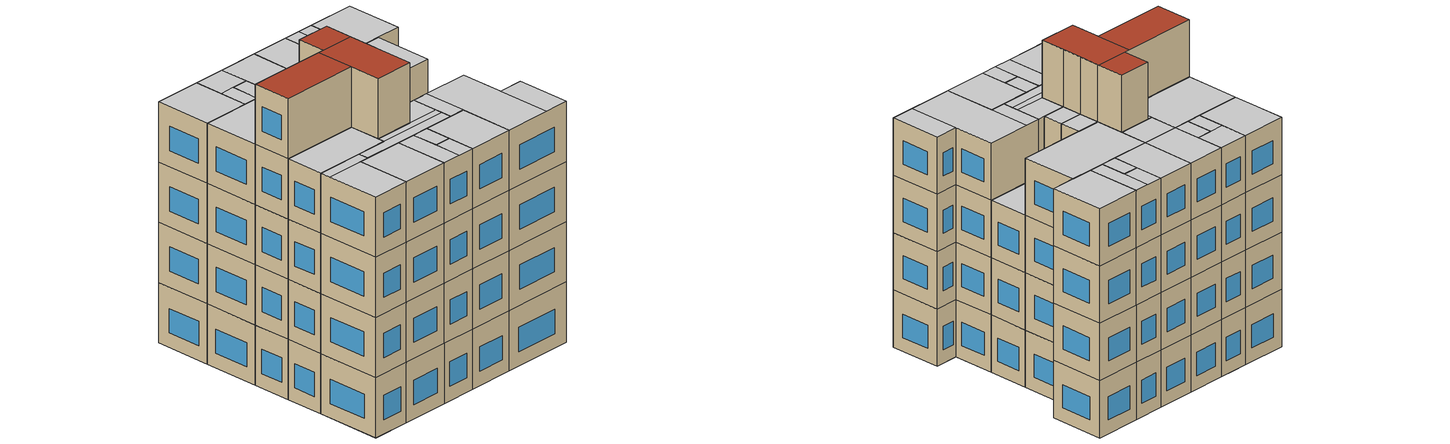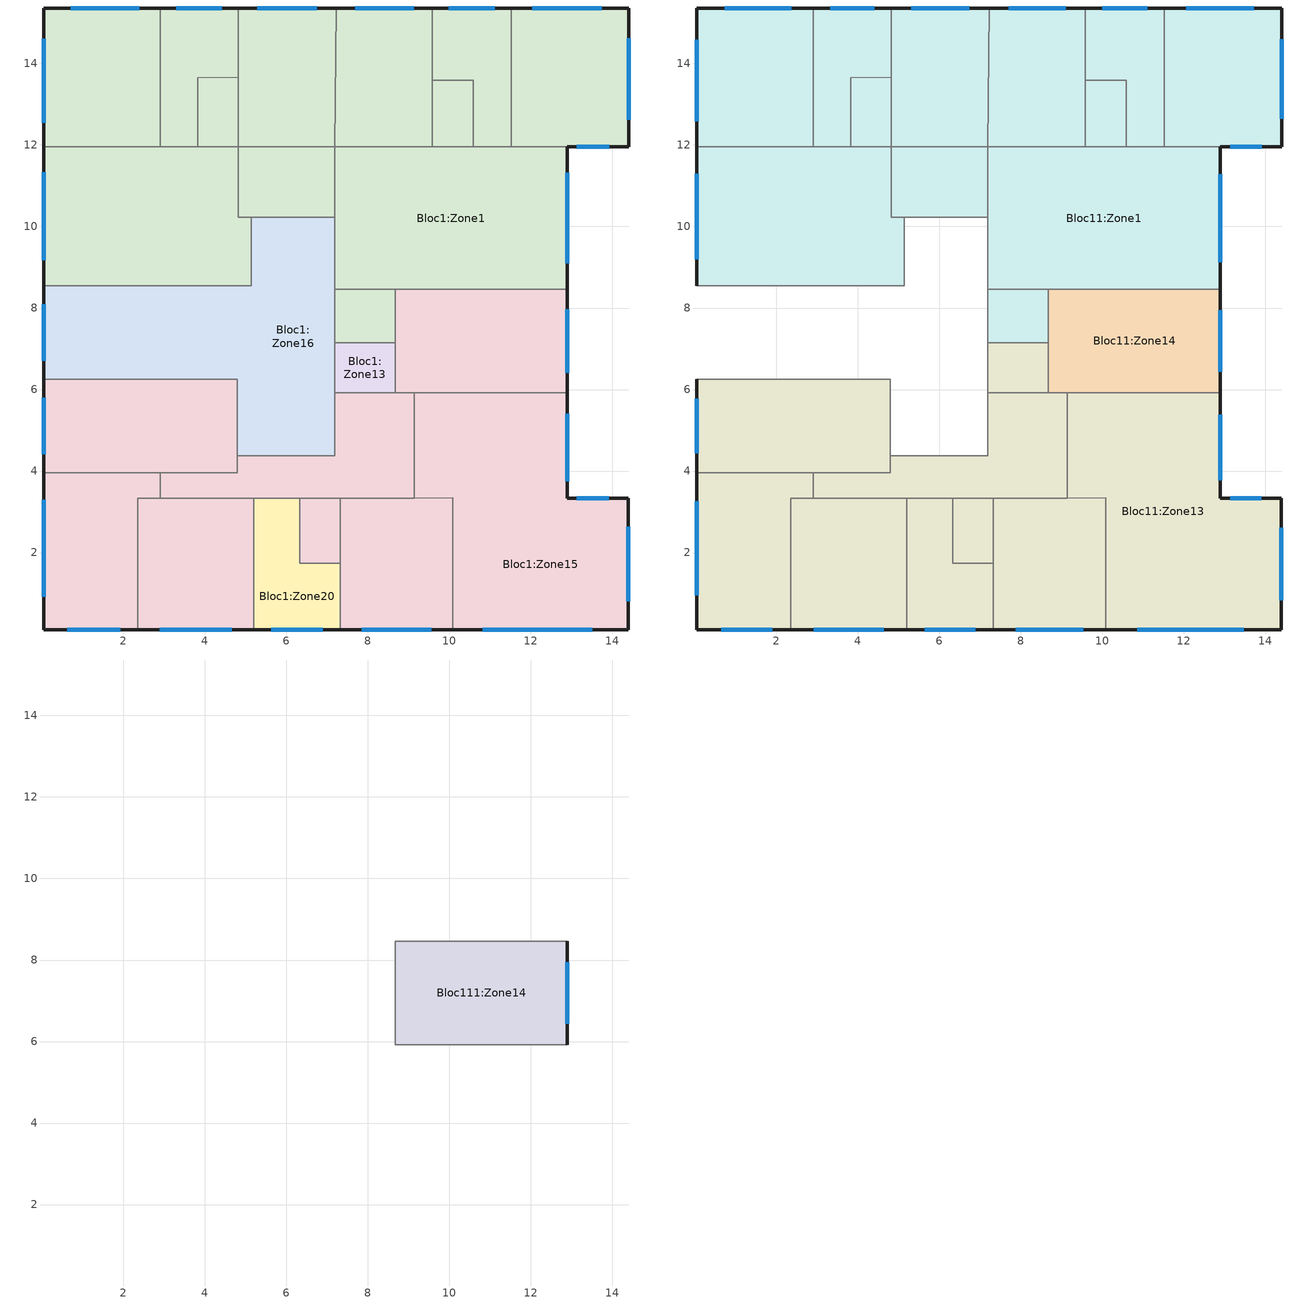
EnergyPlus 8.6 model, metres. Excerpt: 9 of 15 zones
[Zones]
Bloc1:Zone1
 floor ground (Meilleure pratique Plancher bas sur terrain Poids moyen): 14.41,11.95 11.52,11.95 11.52,15.36 14.41,15.36 z0; 11.52,11.95 10.59,11.95 10.59,13.59 11.52,13.59 z0; 11.52,13.59 9.59,13.59 9.59,15.36 11.52,15.36 z0; 10.59,11.95 9.59,11.95 9.59,13.59 10.59,13.59 z0; 9.59,11.95 7.19,11.95 7.23,15.36 9.59,15.36 z0; 7.19,11.95 4.82,11.95 4.82,15.36 7.23,15.36 z0; 4.82,10.23 0.05,10.23 0.05,11.95 4.82,11.95 z0; 5.15,8.55 0.05,8.55 0.05,10.23 5.15,10.23 z0; 7.19,10.23 4.82,10.23 4.82,11.95 7.19,11.95 z0; 12.9,8.46 7.19,8.46 7.19,11.95 12.9,11.95 z0; 4.82,11.95 3.83,11.95 3.83,13.65 4.82,13.66 z0; 4.82,13.66 3.83,13.65 3.83,15.36 4.82,15.36 z0; 3.83,11.95 2.91,11.95 2.91,15.36 3.83,15.36 z0; 2.91,11.95 0.05,11.95 0.05,15.36 2.91,15.36 z0; 8.68,7.15 7.19,7.15 7.19,8.46 8.68,8.46 z0
 wall outside (MurMontreau): 12.9,8.46 12.9,11.95 14.41,11.95 14.41,15.36 11.52,15.36 9.59,15.36 7.23,15.36 4.82,15.36 2.91,15.36 0.05,15.36 0.05,11.95 0.05,8.55 z0:3.5
 wall to Bloc1:Zone1 (Projet de cloison): 11.52,15.36 11.52,11.95 12.9,11.95 / 9.59,15.36 9.59,13.59 10.59,13.59 10.59,11.95 11.52,11.95 / 9.59,13.59 9.59,11.95 10.59,11.95 / 7.23,15.36 7.19,11.95 9.59,11.95 / 4.82,15.36 4.82,13.66 4.82,11.95 7.19,11.95 / 5.15,10.23 4.82,10.23 4.82,11.95 3.83,11.95 2.91,11.95 0.05,11.95 / 7.19,10.23 7.19,11.95 / 7.19,8.46 8.68,8.46 / 4.82,13.66 3.83,13.65 3.83,11.95 / 2.91,15.36 2.91,11.95 z0:3.5
 wall to Bloc1:Zone1 (Projet de cloison_Rev): 12.9,11.95 11.52,11.95 11.52,15.36 / 11.52,11.95 10.59,11.95 10.59,13.59 9.59,13.59 9.59,15.36 / 10.59,11.95 9.59,11.95 9.59,13.59 / 9.59,11.95 7.19,11.95 7.23,15.36 / 7.19,11.95 4.82,11.95 4.82,13.66 4.82,15.36 / 0.05,11.95 2.91,11.95 3.83,11.95 4.82,11.95 4.82,10.23 5.15,10.23 / 7.19,11.95 7.19,10.23 / 8.68,8.46 7.19,8.46 / 3.83,11.95 3.83,13.65 4.82,13.66 / 2.91,11.95 2.91,15.36 z0:3.5
 wall to Bloc1:Zone16 (Projet de cloison): 0.05,8.55 5.15,8.55 5.15,10.23 7.19,10.23 7.19,8.46 7.19,7.15 z0:3.5
 wall to Bloc1:Zone15 (Projet de cloison): 8.68,7.15 8.68,8.46 12.9,8.46 z0:3.5
 wall to Bloc1:Zone13 (Projet de cloison): 7.19,7.15 8.68,7.15 z0:3.5
 window (1001): 14.41,12.62 14.41,14.62 / 13.74,15.36 12.04,15.36 / 13.13,11.95 13.93,11.95 / 11.12,15.36 9.99,15.36 / 9.13,15.36 7.69,15.36 / 6.76,15.36 5.29,15.36 / 0.05,11.33 0.05,9.17 / 12.9,9.09 12.9,11.32 / 4.42,15.36 3.31,15.36 / 2.39,15.36 0.72,15.36 / 0.05,14.61 0.05,12.55 z0.84:2.26
Bloc1:Zone16
 floor ground (Meilleure pratique Plancher bas sur terrain Poids moyen): 5.15,4.37 4.8,4.37 4.8,6.25 5.15,6.25 z0; 5.15,6.25 0.05,6.25 0.05,8.55 5.15,8.55 z0; 7.19,4.37 5.15,4.37 5.15,10.23 7.19,10.23 z0
 floor to Bloc1:Zone16 (Projet de plancher interne_Reversed_Rev): 4.8,6.25 0.05,6.25 0.05,8.55 4.8,8.55 z3.5; 7.19,8.55 5.15,8.55 5.15,10.23 7.19,10.23 z3.5; 7.19,4.37 4.8,4.37 4.8,8.55 7.19,8.55 z3.5; 4.8,6.25 0.05,6.25 0.05,8.55 4.8,8.55 z7; 7.19,8.55 5.15,8.55 5.15,10.23 7.19,10.23 z7; 7.19,4.37 4.8,4.37 4.8,8.55 7.19,8.55 z7; 4.8,6.25 0.05,6.25 0.05,8.55 4.8,8.55 z10.5; 7.19,8.55 5.15,8.55 5.15,10.23 7.19,10.23 z10.5; 7.19,4.37 4.8,4.37 4.8,8.55 7.19,8.55 z10.5; 4.8,6.25 0.05,6.25 0.05,8.55 4.8,8.55 z14; 7.19,8.55 5.15,8.55 5.15,10.23 7.19,10.23 z14; 7.19,4.37 4.8,4.37 4.8,8.55 7.19,8.55 z14
 wall outside (MurMontreau): 0.05,8.55 0.05,6.25 z0:3.5; 0.05,8.55 0.05,6.25 z3.5:7; 0.05,8.55 0.05,6.25 z7:10.5; 0.05,8.55 0.05,6.25 z10.5:14; 0.05,8.55 0.05,6.25 z14:17.5
 wall to Bloc1:Zone15 (Projet de cloison): 0.05,6.25 4.8,6.25 4.8,4.37 7.19,4.37 7.19,5.92 z0:3.5
 wall to Bloc1:Zone13 (Projet de cloison): 7.19,5.92 7.19,7.15 z0:3.5
 wall to Bloc11:Zone1 (Projet de cloison): 7.19,7.15 7.19,8.46 7.19,10.23 5.15,10.23 5.15,8.55 0.05,8.55 z3.5:7; 7.19,7.15 7.19,8.46 7.19,10.23 5.15,10.23 5.15,8.55 0.05,8.55 z7:10.5; 7.19,7.15 7.19,8.46 7.19,10.23 5.15,10.23 5.15,8.55 0.05,8.55 z10.5:14
 wall to Bloc11:Zone13 (Projet de cloison): 0.05,6.25 4.8,6.25 4.8,4.37 7.19,4.37 7.19,5.92 7.19,7.15 z3.5:7; 0.05,6.25 4.8,6.25 4.8,4.37 7.19,4.37 7.19,5.92 7.19,7.15 z7:10.5; 0.05,6.25 4.8,6.25 4.8,4.37 7.19,4.37 7.19,5.92 7.19,7.15 z10.5:14
 wall to Bloc113:Zone12 (Projet de cloison): 7.19,8.46 7.19,10.23 z14:17.5
 wall to Bloc113:Zone1 (Projet de cloison): 7.19,10.23 5.15,10.23 5.15,8.55 0.05,8.55 / 7.19,7.15 7.19,8.46 z14:17.5
 wall to Bloc113:Zone15 (Projet de cloison): 0.05,6.25 4.8,6.25 4.8,4.37 7.19,4.37 7.19,5.92 z14:17.5
 wall to Bloc113:Zone13 (Projet de cloison): 7.19,5.92 7.19,7.15 z14:17.5
 window (1001): 0.05,8.1 0.05,6.71 z0.84:2.26; 0.05,8.07 0.05,6.73 z4.44:5.86; 0.05,8.07 0.05,6.73 z7.94:9.36; 0.05,8.07 0.05,6.73 z11.44:12.86; 0.05,8.07 0.05,6.73 z14.94:16.36
 roof outside (Toit): 0.05,6.25 4.8,6.25 4.8,8.55 0.05,8.55 z17.5; 5.15,8.55 7.19,8.55 7.19,10.23 5.15,10.23 z17.5; 4.8,4.37 7.19,4.37 7.19,8.55 4.8,8.55 z17.5
Bloc1:Zone15
 floor ground (Meilleure pratique Plancher bas sur terrain Poids moyen): 4.8,3.96 0.05,3.96 0.05,6.25 4.8,6.25 z0; 12.9,5.92 8.68,5.92 8.68,8.46 12.9,8.46 z0; 4.8,3.33 2.91,3.33 2.91,3.96 4.8,3.96 z0; 7.19,3.33 4.8,3.33 4.8,4.37 7.19,4.37 z0; 9.14,3.33 7.19,3.33 7.19,5.92 9.14,5.92 z0; 12.9,3.33 10.09,3.34 12.9,3.37 z0; 14.39,0.1 10.09,0.1 10.09,3.33 14.39,3.33 z0; 12.9,3.37 9.14,3.33 9.14,5.92 12.9,5.92 z0; 10.09,0.1 7.33,0.1 7.33,3.33 10.09,3.34 z0; 7.33,1.74 6.34,1.74 6.34,3.33 7.33,3.33 z0; 5.2,0.1 2.36,0.1 2.36,3.33 5.2,3.33 z0; 2.91,3.33 2.36,3.33 2.36,3.96 2.91,3.96 z0; 2.36,0.1 0.05,0.1 0.05,3.96 2.36,3.96 z0
 wall outside (MurMontreau): 0.05,6.25 0.05,3.96 0.05,0.1 2.36,0.1 5.2,0.1 / 7.33,0.1 10.09,0.1 14.39,0.1 14.39,3.33 12.9,3.33 12.9,5.92 12.9,8.46 z0:3.5
 wall to Bloc1:Zone13 (Projet de cloison_Rev): 8.68,7.15 8.68,5.92 7.19,5.92 z0:3.5
 wall to Bloc1:Zone15 (Projet de cloison): 0.05,3.96 2.91,3.96 4.8,3.96 4.8,4.37 / 8.68,5.92 9.14,5.92 12.9,5.92 / 2.91,3.96 2.91,3.33 5.2,3.33 / 6.34,3.33 7.33,3.33 9.14,3.33 9.14,5.92 / 9.14,3.33 10.09,3.34 10.09,0.1 / 7.33,3.33 7.33,1.74 / 2.91,3.33 2.36,3.33 2.36,0.1 z0:3.5
 wall to Bloc1:Zone15 (Projet de cloison_Rev): 4.8,4.37 4.8,3.96 2.91,3.96 0.05,3.96 / 12.9,5.92 9.14,5.92 8.68,5.92 / 9.14,5.92 9.14,3.33 7.33,3.33 6.34,3.33 / 5.2,3.33 2.91,3.33 2.91,3.96 / 10.09,0.1 10.09,3.34 9.14,3.33 / 7.33,1.74 7.33,3.33 / 2.36,0.1 2.36,3.33 2.91,3.33 z0:3.5
 wall to Bloc1:Zone20 (Projet de cloison): 5.2,0.1 5.2,3.33 6.34,3.33 6.34,1.74 7.33,1.74 7.33,0.1 z0:3.5
 window (1001): 0.05,5.8 0.05,4.41 / 12.9,6.41 12.9,7.97 / 12.9,3.74 12.9,5.41 / 10.82,0.1 13.51,0.1 / 14.39,0.8 14.39,2.63 / 13.91,3.33 13.13,3.33 / 7.85,0.1 9.57,0.1 / 2.9,0.1 4.66,0.1 / 0.05,3.29 0.05,0.92 / 0.63,0.1 1.93,0.1 z0.84:2.26
Bloc1:Zone13
 floor ground (Meilleure pratique Plancher bas sur terrain Poids moyen): 8.68,5.92 7.19,5.92 7.19,7.15 8.68,7.15 z0
Bloc1:Zone20
 floor ground (Meilleure pratique Plancher bas sur terrain Poids moyen): 6.34,1.74 5.2,1.74 5.2,3.33 6.34,3.33 z0; 7.33,0.1 5.2,0.1 5.2,1.74 7.33,1.74 z0
 wall outside (MurMontreau): 5.2,0.1 7.33,0.1 z0:3.5
 window (1001): 5.63,0.1 6.9,0.1 z0.84:2.26
Bloc11:Zone1
 floor to Bloc1:Zone1 (Projet de plancher interne_Reversed_Rev): 14.41,11.95 11.52,11.95 11.52,15.36 14.41,15.36 z3.5; 10.59,13.59 9.59,13.59 9.59,15.36 10.59,15.36 z3.5; 11.52,11.95 10.59,11.95 10.59,15.36 11.52,15.36 z3.5; 10.59,11.95 9.59,11.95 9.59,13.59 10.59,13.59 z3.5; 9.59,11.95 7.19,11.95 7.23,15.36 9.59,15.36 z3.5; 7.19,11.95 4.82,11.95 4.82,15.36 7.23,15.36 z3.5; 5.15,8.55 4.82,8.55 4.82,10.23 5.15,10.23 z3.5; 4.82,8.55 0.05,8.55 0.05,11.95 4.82,11.95 z3.5; 7.19,10.23 4.82,10.23 4.82,11.95 7.19,11.95 z3.5; 12.9,8.46 7.19,8.46 7.19,11.95 12.9,11.95 z3.5; 4.82,11.95 3.83,11.95 3.83,13.65 4.82,13.66 z3.5; 3.83,11.95 2.91,11.95 2.91,13.65 3.83,13.65 z3.5; 4.82,13.66 2.91,13.65 2.91,15.36 4.82,15.36 z3.5; 2.91,11.95 0.05,11.95 0.05,15.36 2.91,15.36 z3.5; 8.68,7.15 7.19,7.15 7.19,8.46 8.68,8.46 z3.5
 floor to Bloc11:Zone1 (Projet de plancher interne_Reversed_Rev): 14.41,11.95 11.52,11.95 11.52,15.36 14.41,15.36 z7; 10.59,13.59 9.59,13.59 9.59,15.36 10.59,15.36 z7; 11.52,11.95 10.59,11.95 10.59,15.36 11.52,15.36 z7; 10.59,11.95 9.59,11.95 9.59,13.59 10.59,13.59 z7; 9.59,11.95 7.19,11.95 7.23,15.36 9.59,15.36 z7; 7.19,11.95 4.82,11.95 4.82,15.36 7.23,15.36 z7; 5.15,8.55 4.82,8.55 4.82,10.23 5.15,10.23 z7; 4.82,8.55 0.05,8.55 0.05,11.95 4.82,11.95 z7; 7.19,10.23 4.82,10.23 4.82,11.95 7.19,11.95 z7; 12.9,8.46 7.19,8.46 7.19,11.95 12.9,11.95 z7; 4.82,11.95 3.83,11.95 3.83,13.65 4.82,13.66 z7; 3.83,11.95 2.91,11.95 2.91,13.65 3.83,13.65 z7; 4.82,13.66 2.91,13.65 2.91,15.36 4.82,15.36 z7; 2.91,11.95 0.05,11.95 0.05,15.36 2.91,15.36 z7; 8.68,7.15 7.19,7.15 7.19,8.46 8.68,8.46 z7; 10.59,13.59 9.59,13.59 9.59,15.36 10.59,15.36 z10.5; 11.52,11.95 10.59,11.95 10.59,15.36 11.52,15.36 z10.5; 14.41,11.95 11.52,11.95 11.52,15.36 14.41,15.36 z10.5; 10.59,11.95 9.59,11.95 9.59,13.59 10.59,13.59 z10.5; 9.59,11.95 7.19,11.95 7.23,15.36 9.59,15.36 z10.5; 7.19,11.95 4.82,11.95 4.82,15.36 7.23,15.36 z10.5; 5.15,8.55 4.82,8.55 4.82,10.23 5.15,10.23 z10.5; 4.82,8.55 0.05,8.55 0.05,11.95 4.82,11.95 z10.5; 7.19,10.23 4.82,10.23 4.82,11.95 7.19,11.95 z10.5; 12.9,8.46 7.19,8.46 7.19,11.95 12.9,11.95 z10.5; 4.82,11.95 3.83,11.95 3.83,13.65 4.82,13.66 z10.5; 3.83,11.95 2.91,11.95 2.91,13.65 3.83,13.65 z10.5; 4.82,13.66 2.91,13.65 2.91,15.36 4.82,15.36 z10.5; 2.91,11.95 0.05,11.95 0.05,15.36 2.91,15.36 z10.5; 8.68,7.15 7.19,7.15 7.19,8.46 8.68,8.46 z10.5
 wall outside (MurMontreau): 12.9,8.46 12.9,11.95 14.41,11.95 14.41,15.36 11.52,15.36 9.59,15.36 7.23,15.36 4.82,15.36 2.91,15.36 0.05,15.36 0.05,11.95 0.05,8.55 z3.5:7; 12.9,8.46 12.9,11.95 14.41,11.95 14.41,15.36 11.52,15.36 9.59,15.36 7.23,15.36 4.82,15.36 2.91,15.36 0.05,15.36 0.05,11.95 0.05,8.55 z7:10.5; 12.9,8.46 12.9,11.95 14.41,11.95 14.41,15.36 11.52,15.36 9.59,15.36 7.23,15.36 4.82,15.36 2.91,15.36 0.05,15.36 0.05,11.95 0.05,8.55 z10.5:14
 wall to Bloc11:Zone1 (Projet de cloison): 11.52,15.36 11.52,11.95 12.9,11.95 / 9.59,15.36 9.59,13.59 10.59,13.59 10.59,11.95 11.52,11.95 / 9.59,13.59 9.59,11.95 10.59,11.95 / 7.23,15.36 7.19,11.95 9.59,11.95 / 4.82,15.36 4.82,13.66 4.82,11.95 7.19,11.95 / 5.15,10.23 4.82,10.23 4.82,11.95 3.83,11.95 2.91,11.95 0.05,11.95 / 7.19,10.23 7.19,11.95 / 7.19,8.46 8.68,8.46 / 4.82,13.66 3.83,13.65 3.83,11.95 / 2.91,15.36 2.91,11.95 z3.5:7; 9.59,15.36 9.59,13.59 10.59,13.59 10.59,11.95 11.52,11.95 11.52,15.36 / 11.52,11.95 12.9,11.95 / 9.59,13.59 9.59,11.95 10.59,11.95 / 7.23,15.36 7.19,11.95 9.59,11.95 / 4.82,15.36 4.82,13.66 4.82,11.95 7.19,11.95 / 5.15,10.23 4.82,10.23 4.82,11.95 3.83,11.95 2.91,11.95 0.05,11.95 / 7.19,10.23 7.19,11.95 / 7.19,8.46 8.68,8.46 / 4.82,13.66 3.83,13.65 3.83,11.95 / 2.91,15.36 2.91,11.95 z7:10.5; 9.59,15.36 9.59,13.59 10.59,13.59 10.59,11.95 11.52,11.95 11.52,15.36 / 11.52,11.95 12.9,11.95 / 9.59,13.59 9.59,11.95 10.59,11.95 / 7.23,15.36 7.19,11.95 9.59,11.95 / 4.82,15.36 4.82,13.66 4.82,11.95 7.19,11.95 / 5.15,10.23 4.82,10.23 4.82,11.95 3.83,11.95 2.91,11.95 0.05,11.95 / 7.19,10.23 7.19,11.95 / 7.19,8.46 8.68,8.46 / 4.82,13.66 3.83,13.65 3.83,11.95 / 2.91,15.36 2.91,11.95 z10.5:14
 wall to Bloc11:Zone1 (Projet de cloison_Rev): 12.9,11.95 11.52,11.95 11.52,15.36 / 11.52,11.95 10.59,11.95 10.59,13.59 9.59,13.59 9.59,15.36 / 10.59,11.95 9.59,11.95 9.59,13.59 / 9.59,11.95 7.19,11.95 7.23,15.36 / 7.19,11.95 4.82,11.95 4.82,13.66 4.82,15.36 / 0.05,11.95 2.91,11.95 3.83,11.95 4.82,11.95 4.82,10.23 5.15,10.23 / 7.19,11.95 7.19,10.23 / 8.68,8.46 7.19,8.46 / 3.83,11.95 3.83,13.65 4.82,13.66 / 2.91,11.95 2.91,15.36 z3.5:7; 11.52,15.36 11.52,11.95 10.59,11.95 10.59,13.59 9.59,13.59 9.59,15.36 / 12.9,11.95 11.52,11.95 / 10.59,11.95 9.59,11.95 9.59,13.59 / 9.59,11.95 7.19,11.95 7.23,15.36 / 7.19,11.95 4.82,11.95 4.82,13.66 4.82,15.36 / 0.05,11.95 2.91,11.95 3.83,11.95 4.82,11.95 4.82,10.23 5.15,10.23 / 7.19,11.95 7.19,10.23 / 8.68,8.46 7.19,8.46 / 3.83,11.95 3.83,13.65 4.82,13.66 / 2.91,11.95 2.91,15.36 z7:10.5; 11.52,15.36 11.52,11.95 10.59,11.95 10.59,13.59 9.59,13.59 9.59,15.36 / 12.9,11.95 11.52,11.95 / 10.59,11.95 9.59,11.95 9.59,13.59 / 9.59,11.95 7.19,11.95 7.23,15.36 / 7.19,11.95 4.82,11.95 4.82,13.66 4.82,15.36 / 0.05,11.95 2.91,11.95 3.83,11.95 4.82,11.95 4.82,10.23 5.15,10.23 / 7.19,11.95 7.19,10.23 / 8.68,8.46 7.19,8.46 / 3.83,11.95 3.83,13.65 4.82,13.66 / 2.91,11.95 2.91,15.36 z10.5:14
 wall to Bloc11:Zone14 (Projet de cloison): 8.68,7.15 8.68,8.46 12.9,8.46 z3.5:7
 wall to Bloc11:Zone13 (Projet de cloison): 7.19,7.15 8.68,7.15 z3.5:7; 7.19,7.15 8.68,7.15 z7:10.5; 7.19,7.15 8.68,7.15 z10.5:14
 wall to Bloc111:Zone14 (Projet de cloison): 8.68,7.15 8.68,8.46 12.9,8.46 z7:10.5
 wall to Bloc112:Zone14 (Projet de cloison): 8.68,7.15 8.68,8.46 12.9,8.46 z10.5:14
 window (1001): 14.41,12.65 14.41,14.59 / 13.71,15.36 12.07,15.36 / 13.14,11.95 13.92,11.95 / 11.1,15.36 10.01,15.36 / 9.1,15.36 7.71,15.36 / 6.73,15.36 5.31,15.36 / 0.05,11.3 0.05,9.2 / 12.9,9.13 12.9,11.28 / 4.41,15.36 3.32,15.36 / 2.37,15.36 0.74,15.36 / 0.05,14.58 0.05,12.58 z4.44:5.86; 11.1,15.36 10.01,15.36 / 14.41,12.65 14.41,14.59 / 13.71,15.36 12.07,15.36 / 13.14,11.95 13.92,11.95 / 9.1,15.36 7.71,15.36 / 6.73,15.36 5.31,15.36 / 0.05,11.3 0.05,9.2 / 12.9,9.13 12.9,11.28 / 4.41,15.36 3.32,15.36 / 2.37,15.36 0.74,15.36 / 0.05,14.58 0.05,12.58 z7.94:9.36; 11.1,15.36 10.01,15.36 / 14.41,12.65 14.41,14.59 / 13.71,15.36 12.07,15.36 / 13.14,11.95 13.92,11.95 / 9.1,15.36 7.71,15.36 / 6.73,15.36 5.31,15.36 / 0.05,11.3 0.05,9.2 / 12.9,9.13 12.9,11.28 / 4.41,15.36 3.32,15.36 / 2.37,15.36 0.74,15.36 / 0.05,14.58 0.05,12.58 z11.44:12.86
 ceiling to Bloc113:Zone1 (Projet de plancher interne_Reversed): 9.59,13.59 10.59,13.59 10.59,15.36 9.59,15.36 z14; 10.59,11.95 11.52,11.95 11.52,15.36 10.59,15.36 z14; 11.52,11.95 14.41,11.95 14.41,15.36 11.52,15.36 z14; 9.59,11.95 10.59,11.95 10.59,13.59 9.59,13.59 z14; 7.19,11.95 9.59,11.95 9.59,15.36 7.23,15.36 z14; 4.82,11.95 7.19,11.95 7.23,15.36 4.82,15.36 z14; 4.82,8.55 5.15,8.55 5.15,10.23 4.82,10.23 z14; 0.05,8.55 4.82,8.55 4.82,11.95 0.05,11.95 z14; 4.82,10.23 7.19,10.23 7.19,11.95 4.82,11.95 z14; 3.83,11.95 4.82,11.95 4.82,13.66 3.83,13.65 z14; 2.91,11.95 3.83,11.95 3.83,13.65 2.91,13.65 z14; 2.91,13.65 4.82,13.66 4.82,15.36 2.91,15.36 z14; 0.05,11.95 2.91,11.95 2.91,15.36 0.05,15.36 z14; 7.19,7.15 8.68,7.15 8.68,8.46 7.19,8.46 z14
 ceiling to Bloc113:Zone12 (Projet de plancher interne_Reversed): 7.19,8.46 12.9,8.46 12.9,11.95 7.19,11.95 z14
Bloc11:Zone13
 floor to Bloc1:Zone13 (Projet de plancher interne_Reversed_Rev): 8.68,5.92 7.19,5.92 7.19,7.15 8.68,7.15 z3.5
 floor to Bloc1:Zone15 (Projet de plancher interne_Reversed_Rev): 4.8,3.96 0.05,3.96 0.05,6.25 4.8,6.25 z3.5; 9.14,4.37 7.19,4.37 7.19,5.92 9.14,5.92 z3.5; 9.14,3.96 4.8,3.96 4.8,4.37 9.14,4.37 z3.5; 9.14,3.33 2.91,3.33 2.91,3.96 9.14,3.96 z3.5; 14.39,0.1 12.9,0.1 12.9,3.33 14.39,3.33 z3.5; 10.09,3.34 9.14,3.33 9.14,5.92 10.09,5.92 z3.5; 12.9,0.1 10.09,0.1 10.09,5.92 12.9,5.92 z3.5; 10.09,0.1 7.33,0.1 7.33,3.33 10.09,3.34 z3.5; 7.33,1.74 6.34,1.74 6.34,3.33 7.33,3.33 z3.5; 5.2,0.1 2.36,0.1 2.36,3.33 5.2,3.33 z3.5; 2.36,0.1 0.05,0.1 0.05,3.33 2.36,3.33 z3.5; 2.91,3.33 0.05,3.33 0.05,3.96 2.91,3.96 z3.5
 floor to Bloc1:Zone20 (Projet de plancher interne_Reversed_Rev): 7.33,0.1 6.34,0.1 6.34,1.74 7.33,1.74 z3.5; 6.34,0.1 5.2,0.1 5.2,3.33 6.34,3.33 z3.5
 floor to Bloc11:Zone13 (Projet de plancher interne_Reversed_Rev): 8.68,5.92 7.19,5.92 7.19,7.15 8.68,7.15 z7; 9.14,4.37 7.19,4.37 7.19,5.92 9.14,5.92 z7; 9.14,3.96 4.8,3.96 4.8,4.37 9.14,4.37 z7; 9.14,3.33 2.91,3.33 2.91,3.96 9.14,3.96 z7; 14.39,0.1 12.9,0.1 12.9,3.33 14.39,3.33 z7; 10.09,3.34 9.14,3.33 9.14,5.92 10.09,5.92 z7; 12.9,0.1 10.09,0.1 10.09,5.92 12.9,5.92 z7; 4.8,3.96 0.05,3.96 0.05,6.25 4.8,6.25 z7; 10.09,0.1 7.33,0.1 7.33,3.33 10.09,3.34 z7; 7.33,1.74 6.34,1.74 6.34,3.33 7.33,3.33 z7; 7.33,0.1 6.34,0.1 6.34,1.74 7.33,1.74 z7; 6.34,0.1 5.2,0.1 5.2,3.33 6.34,3.33 z7; 5.2,0.1 2.36,0.1 2.36,3.33 5.2,3.33 z7; 2.36,0.1 0.05,0.1 0.05,3.33 2.36,3.33 z7; 2.91,3.33 0.05,3.33 0.05,3.96 2.91,3.96 z7; 8.68,5.92 7.19,5.92 7.19,7.15 8.68,7.15 z10.5; 9.14,4.37 7.19,4.37 7.19,5.92 9.14,5.92 z10.5; 9.14,3.96 4.8,3.96 4.8,4.37 9.14,4.37 z10.5; 9.14,3.33 2.91,3.33 2.91,3.96 9.14,3.96 z10.5; 14.39,0.1 12.9,0.1 12.9,3.33 14.39,3.33 z10.5; 10.09,3.34 9.14,3.33 9.14,5.92 10.09,5.92 z10.5; 12.9,0.1 10.09,0.1 10.09,5.92 12.9,5.92 z10.5; 4.8,3.96 0.05,3.96 0.05,6.25 4.8,6.25 z10.5; 10.09,0.1 7.33,0.1 7.33,3.33 10.09,3.34 z10.5; 7.33,1.74 6.34,1.74 6.34,3.33 7.33,3.33 z10.5; 7.33,0.1 6.34,0.1 6.34,1.74 7.33,1.74 z10.5; 6.34,0.1 5.2,0.1 5.2,3.33 6.34,3.33 z10.5; 5.2,0.1 2.36,0.1 2.36,3.33 5.2,3.33 z10.5; 2.36,0.1 0.05,0.1 0.05,3.33 2.36,3.33 z10.5; 2.91,3.33 0.05,3.33 0.05,3.96 2.91,3.96 z10.5
 wall outside (MurMontreau): 0.05,6.25 0.05,3.96 0.05,0.1 2.36,0.1 5.2,0.1 7.33,0.1 10.09,0.1 14.39,0.1 14.39,3.33 12.9,3.33 12.9,5.92 z3.5:7; 0.05,6.25 0.05,3.96 0.05,0.1 2.36,0.1 5.2,0.1 7.33,0.1 10.09,0.1 14.39,0.1 14.39,3.33 12.9,3.33 12.9,5.92 z7:10.5; 0.05,6.25 0.05,3.96 0.05,0.1 2.36,0.1 5.2,0.1 7.33,0.1 10.09,0.1 14.39,0.1 14.39,3.33 12.9,3.33 12.9,5.92 z10.5:14
 wall to Bloc11:Zone14 (Projet de cloison_Rev): 12.9,5.92 9.14,5.92 8.68,5.92 8.68,7.15 z3.5:7
 wall to Bloc11:Zone13 (Projet de cloison): 7.19,5.92 8.68,5.92 / 4.8,4.37 4.8,3.96 2.91,3.96 2.91,3.33 5.2,3.33 6.34,3.33 7.33,3.33 9.14,3.33 9.14,5.92 / 9.14,3.33 10.09,3.34 10.09,0.1 / 0.05,3.96 2.91,3.96 / 7.33,3.33 7.33,1.74 7.33,0.1 / 6.34,3.33 6.34,1.74 7.33,1.74 / 5.2,3.33 5.2,0.1 / 2.91,3.33 2.36,3.33 2.36,0.1 z3.5:7; 7.19,5.92 8.68,5.92 / 4.8,4.37 4.8,3.96 2.91,3.96 2.91,3.33 5.2,3.33 6.34,3.33 7.33,3.33 9.14,3.33 9.14,5.92 / 9.14,3.33 10.09,3.34 10.09,0.1 / 0.05,3.96 2.91,3.96 / 7.33,3.33 7.33,1.74 7.33,0.1 / 6.34,3.33 6.34,1.74 7.33,1.74 / 5.2,3.33 5.2,0.1 / 2.91,3.33 2.36,3.33 2.36,0.1 z7:10.5; 7.19,5.92 8.68,5.92 / 4.8,4.37 4.8,3.96 2.91,3.96 2.91,3.33 5.2,3.33 6.34,3.33 7.33,3.33 9.14,3.33 9.14,5.92 / 9.14,3.33 10.09,3.34 10.09,0.1 / 0.05,3.96 2.91,3.96 / 7.33,3.33 7.33,1.74 7.33,0.1 / 6.34,3.33 6.34,1.74 7.33,1.74 / 5.2,3.33 5.2,0.1 / 2.91,3.33 2.36,3.33 2.36,0.1 z10.5:14
 wall to Bloc11:Zone13 (Projet de cloison_Rev): 8.68,5.92 7.19,5.92 / 9.14,5.92 9.14,3.33 7.33,3.33 6.34,3.33 5.2,3.33 2.91,3.33 2.91,3.96 4.8,3.96 4.8,4.37 / 10.09,0.1 10.09,3.34 9.14,3.33 / 2.91,3.96 0.05,3.96 / 7.33,0.1 7.33,1.74 7.33,3.33 / 7.33,1.74 6.34,1.74 6.34,3.33 / 5.2,0.1 5.2,3.33 / 2.36,0.1 2.36,3.33 2.91,3.33 z3.5:7; 8.68,5.92 7.19,5.92 / 9.14,5.92 9.14,3.33 7.33,3.33 6.34,3.33 5.2,3.33 2.91,3.33 2.91,3.96 4.8,3.96 4.8,4.37 / 10.09,0.1 10.09,3.34 9.14,3.33 / 2.91,3.96 0.05,3.96 / 7.33,0.1 7.33,1.74 7.33,3.33 / 7.33,1.74 6.34,1.74 6.34,3.33 / 5.2,0.1 5.2,3.33 / 2.36,0.1 2.36,3.33 2.91,3.33 z7:10.5; 8.68,5.92 7.19,5.92 / 9.14,5.92 9.14,3.33 7.33,3.33 6.34,3.33 5.2,3.33 2.91,3.33 2.91,3.96 4.8,3.96 4.8,4.37 / 10.09,0.1 10.09,3.34 9.14,3.33 / 2.91,3.96 0.05,3.96 / 7.33,0.1 7.33,1.74 7.33,3.33 / 7.33,1.74 6.34,1.74 6.34,3.33 / 5.2,0.1 5.2,3.33 / 2.36,0.1 2.36,3.33 2.91,3.33 z10.5:14
 wall to Bloc111:Zone14 (Projet de cloison): 12.9,5.92 9.14,5.92 8.68,5.92 8.68,7.15 z7:10.5
 wall to Bloc112:Zone14 (Projet de cloison): 12.9,5.92 9.14,5.92 8.68,5.92 8.68,7.15 z10.5:14
 window (1001): 12.9,3.77 12.9,5.38 / 10.86,0.1 13.47,0.1 / 14.39,0.83 14.39,2.6 / 13.9,3.33 13.14,3.33 / 0.05,5.78 0.05,4.43 / 7.88,0.1 9.54,0.1 / 5.65,0.1 6.88,0.1 / 2.92,0.1 4.64,0.1 / 0.05,3.26 0.05,0.95 / 0.65,0.1 1.91,0.1 z4.44:5.86; 12.9,3.77 12.9,5.38 / 10.86,0.1 13.47,0.1 / 14.39,0.83 14.39,2.6 / 13.9,3.33 13.14,3.33 / 0.05,5.78 0.05,4.43 / 7.88,0.1 9.54,0.1 / 5.65,0.1 6.88,0.1 / 2.92,0.1 4.64,0.1 / 0.05,3.26 0.05,0.95 / 0.65,0.1 1.91,0.1 z7.94:9.36; 12.9,3.77 12.9,5.38 / 10.86,0.1 13.47,0.1 / 14.39,0.83 14.39,2.6 / 13.9,3.33 13.14,3.33 / 0.05,5.78 0.05,4.43 / 7.88,0.1 9.54,0.1 / 5.65,0.1 6.88,0.1 / 2.92,0.1 4.64,0.1 / 0.05,3.26 0.05,0.95 / 0.65,0.1 1.91,0.1 z11.44:12.86
 ceiling to Bloc113:Zone13 (Projet de plancher interne_Reversed): 7.19,5.92 8.68,5.92 8.68,7.15 7.19,7.15 z14
 ceiling to Bloc113:Zone15 (Projet de plancher interne_Reversed): 7.19,4.37 9.14,4.37 9.14,5.92 7.19,5.92 z14; 4.8,3.96 9.14,3.96 9.14,4.37 4.8,4.37 z14; 2.91,3.33 9.14,3.33 9.14,3.96 2.91,3.96 z14; 9.14,3.33 10.09,3.34 10.09,5.92 9.14,5.92 z14; 12.9,0.1 14.39,0.1 14.39,3.33 12.9,3.33 z14; 10.09,0.1 12.9,0.1 12.9,5.92 10.09,5.92 z14; 0.05,3.96 4.8,3.96 4.8,6.25 0.05,6.25 z14; 7.33,0.1 10.09,0.1 10.09,3.34 7.33,3.33 z14; 6.34,1.74 7.33,1.74 7.33,3.33 6.34,3.33 z14; 6.34,0.1 7.33,0.1 7.33,1.74 6.34,1.74 z14; 5.2,0.1 6.34,0.1 6.34,3.33 5.2,3.33 z14; 2.36,0.1 5.2,0.1 5.2,3.33 2.36,3.33 z14; 0.05,0.1 2.36,0.1 2.36,3.33 0.05,3.33 z14; 0.05,3.33 2.91,3.33 2.91,3.96 0.05,3.96 z14
Bloc11:Zone14
 floor to Bloc1:Zone15 (Projet de plancher interne_Reversed_Rev): 12.9,5.92 8.68,5.92 8.68,8.46 12.9,8.46 z3.5
 wall outside (MurMontreau): 12.9,5.92 12.9,8.46 z3.5:7
 window (1001): 12.9,6.43 12.9,7.95 z4.44:5.86
Bloc111:Zone14
 floor to Bloc11:Zone14 (Projet de plancher interne_Reversed_Rev): 12.9,5.92 8.68,5.92 8.68,8.46 12.9,8.46 z7
 wall outside (MurMontreau): 12.9,5.92 12.9,8.46 z7:10.5
 window (1001): 12.9,6.43 12.9,7.95 z7.94:9.36
 ceiling to Bloc112:Zone14 (Projet de plancher interne_Reversed): 8.68,5.92 12.9,5.92 12.9,8.46 8.68,8.46 z10.5
[Building]
Building: North Axis=0; Terrain=Suburbs; Loads Convergence Tolerance Value=0.04; Temperature Convergence Tolerance Value=0.4; Solar Distribution=MinimalShadowing; Maximum Number of Warmup Days=7; Minimum Number of Warmup Days=3
[Site:Location]
Tour Montreau (01-01:31-12)  (01-01:31-12): Latitude=48.77; Longitude=2; Time Zone=1; Elevation=168
[SizingPeriod:DesignDay]
Winter Design Day in Tour Montreau (01-01:31-12): Month=1; Day of Month=15; Day Type=WinterDesignDay; Maximum DryBulb Temperature=-4.6; Daily DryBulb Temperature Range=0; Humidity Condition Type=WetBulb; Wetbulb or DewPoint at Maximum DryBulb=-4.6; Barometric Pressure=99323; Wind Speed=8.4; Wind Direction=0; Rain Indicator=No; Snow Indicator=No; Daylight Saving Time Indicator=No; Sky Clearness=0
[Site:GroundTemperature:BuildingSurface]
18, 18, 18, 18, 18, 18, 18, 18, 18, 18, 18, 18
[Site:GroundTemperature:FCfactorMethod]
January Ground Temperature=3.98; February Ground Temperature=5.32; March Ground Temperature=7.94; April Ground Temperature=10.41; May Ground Temperature=15.09; June Ground Temperature=17.56; July Ground Temperature=18.24; August Ground Temperature=16.99; September Ground Temperature=14.1; October Ground Temperature=10.5; November Ground Temperature=6.96; December Ground Temperature=4.62
[Site:GroundTemperature:Shallow]
14, 14, 14, 14, 14, 14, 14, 14, 14, 14, 14, 14
[Site:GroundTemperature:Deep]
14, 14, 14, 14, 14, 14, 14, 14, 14, 14, 14, 14
[Site:GroundReflectance]
0.2, 0.2, 0.2, 0.2, 0.2, 0.2, 0.2, 0.2, 0.2, 0.2, 0.2, 0.2
[Site:GroundReflectance:SnowModifier]
2, 2
[Material] Roughness=Rough; Thermal Absorptance=0.9
Name | Thickness | Conductivity | Density | Specific Heat | Solar Absorptance | Visible Absorptance
Urea Formaldehyde Foam_02393 | 0.2393 | 0.04 | 10 | 1400 | 0.6 | 0.6
Cast Concrete_01 | 0.1 | 1.13 | 2000 | 1000 | 0.6 | 0.6
Floor/Roof Screed_007 | 0.07 | 0.41 | 1200 | 840 | 0.73 | 0.73
Timber Flooring_003 | 0.03 | 0.14 | 650 | 1200 | 0.78 | 0.78
Cast Concrete (Dense)_01 | 0.1 | 1.4 | 2100 | 840 | 0.6 | 0.6
Plancher | 0.25 | 1.4 | 2100 | 840 | 0.6 | 0.6
Gypsum Plasterboard_0025 | 0.025 | 0.25 | 900 | 1000 | 0.5 | 0.5
Cement/plaster/mortar - render synthetic resin exterior insulation_005 | 0.05 | 0.7 | 1100 | 900 | 0.6 | 0.6
Glass fibre/wool - fibre slab_015 | 0.15 | 0.035 | 25 | 1000 | 0.6 | 0.6
[Material:NoMass]
7_RVAL_2: Roughness=Rough; Thermal Resistance=0.15; Thermal Absorptance=0.9; Solar Absorptance=0.7; Visible Absorptance=0.7
[WindowMaterial:Glazing] Optical Data Type=SpectralAverage; Thickness=0.003; Infrared Transmittance at Normal Incidence=0; Front Side Infrared Hemispherical Emissivity=0.84; Conductivity=0.9; Dirt Correction Factor for Solar and Visible Transmittance=1
Name | Solar Transmittance at Normal Incidence | Front Side Solar Reflectance at Normal Incidence | Back Side Solar Reflectance at Normal Incidence | Visible Transmittance at Normal Incidence | Front Side Visible Reflectance at Normal Incidence | Back Side Visible Reflectance at Normal Incidence | Back Side Infrared Hemispherical Emissivity
2 | 0.837 | 0.075 | 0.075 | 0.898 | 0.081 | 0.081 | 0.84
38 | 0.74 | 0.09 | 0.1 | 0.82 | 0.11 | 0.12 | 0.2
[WindowMaterial:Gas]
1002: Gas Type=Air; Thickness=0.013
[Construction]
Meilleure pratique Plancher bas sur terrain Poids moyen: Urea Formaldehyde Foam_02393, Cast Concrete_01, Floor/Roof Screed_007, Timber Flooring_003
Projet de plancher interne_Reversed; Projet de plancher interne_Reversed_Rev: Cast Concrete (Dense)_01
MurMontreau: Plancher
Projet de cloison; Projet de cloison_Rev: Gypsum Plasterboard_0025, 7_RVAL_2, Gypsum Plasterboard_0025
Toit: Cement/plaster/mortar - render synthetic resin exterior insulation_005, Glass fibre/wool - fibre slab_015
1001: 38, 1002, 2
[Zone] Type=1; Multiplier=1; Zone Inside Convection Algorithm=TARP; Part of Total Floor Area=Yes
Name | Volume | Floor Area
Bloc1:Zone1 | 263.0726 | 75.1636
Bloc1:Zone16 | 367.0925 | 107.337
Bloc1:Zone13 | 4.6504 | 1.3287
Bloc1:Zone15 | 238.8309 | 68.2374
Bloc1:Zone20 | 13.9447 | 3.9842
Bloc11:Zone1 | 766.6686 | 225.4908
Bloc11:Zone14; Bloc111:Zone14 | 30.7897 | 9.0558
Bloc11:Zone13 | 657.8438 | 193.4835
[People] Number of People Schedule=Office_OpenOff_Occ; Number of People Calculation Method=People/Area; People per Zone Floor Area=0.111; Fraction Radiant=0.3; Sensible Heat Fraction=AutoCalculate; Carbon Dioxide Generation Rate=3.82e-08; Enable ASHRAE 55 Comfort Warnings=No; Mean Radiant Temperature Calculation Type=ZoneAveraged; Work Efficiency Schedule=Work efficiency; Clothing Insulation Calculation Method=ClothingInsulationSchedule; Air Velocity Schedule=AirVelocitySchedule
Name | Zone or ZoneList | Activity Level Schedule | Clothing Insulation Schedule
People Bloc1:Zone1 | Bloc1:Zone1 | Activity Schedule 2456 | Clothing Schedule 2456
People Bloc1:Zone16 | Bloc1:Zone16 | Activity Schedule 2541 | Clothing Schedule 2541
People Bloc1:Zone13 | Bloc1:Zone13 | Activity Schedule 2571 | Clothing Schedule 2571
People Bloc1:Zone15 | Bloc1:Zone15 | Activity Schedule 2604 | Clothing Schedule 2604
People Bloc1:Zone20 | Bloc1:Zone20 | Activity Schedule 2629 | Clothing Schedule 2629
People Bloc11:Zone1 | Bloc11:Zone1 | Activity Schedule 2735 | Clothing Schedule 2735
People Bloc11:Zone14 | Bloc11:Zone14 | Activity Schedule 2841 | Clothing Schedule 2841
People Bloc11:Zone13 | Bloc11:Zone13 | Activity Schedule 2850 | Clothing Schedule 2850
People Bloc111:Zone14 | Bloc111:Zone14 | Activity Schedule 3957 | Clothing Schedule 3957
[Lights] Schedule=Office_OpenOff_Light; Design Level Calculation Method=Watts/Area; Watts per Zone Floor Area=20; Return Air Fraction=0; Fraction Radiant=0.42; Fraction Visible=0.18; Fraction Replaceable=1
Name | Zone or ZoneList | EndUse Subcategory
Bloc1:Zone1 General lighting | Bloc1:Zone1 | ELECTRIC EQUIPMENT#Bloc1:Zone1#GeneralLights
Bloc1:Zone16 General lighting | Bloc1:Zone16 | ELECTRIC EQUIPMENT#Bloc1:Zone16#GeneralLights
Bloc1:Zone13 General lighting | Bloc1:Zone13 | ELECTRIC EQUIPMENT#Bloc1:Zone13#GeneralLights
Bloc1:Zone15 General lighting | Bloc1:Zone15 | ELECTRIC EQUIPMENT#Bloc1:Zone15#GeneralLights
Bloc1:Zone20 General lighting | Bloc1:Zone20 | ELECTRIC EQUIPMENT#Bloc1:Zone20#GeneralLights
Bloc11:Zone1 General lighting | Bloc11:Zone1 | ELECTRIC EQUIPMENT#Bloc11:Zone1#GeneralLights
Bloc11:Zone14 General lighting | Bloc11:Zone14 | ELECTRIC EQUIPMENT#Bloc11:Zone14#GeneralLights
Bloc11:Zone13 General lighting | Bloc11:Zone13 | ELECTRIC EQUIPMENT#Bloc11:Zone13#GeneralLights
Bloc111:Zone14 General lighting | Bloc111:Zone14 | ELECTRIC EQUIPMENT#Bloc111:Zone14#GeneralLights
[OtherEquipment] Fuel Type=Electricity; Schedule=Office_OpenOff_Equip; Design Level Calculation Method=Watts/Area; Power per Zone Floor Area=11.77; Fraction Latent=0; Fraction Radiant=0.2; Fraction Lost=0; Carbon Dioxide Generation Rate=0
Name | Zone or ZoneList | EndUse Subcategory
Bloc1:Zone1 Equipment 1 | Bloc1:Zone1 | ELECTRIC EQUIPMENT#Bloc1:Zone1#05
Bloc1:Zone16 Equipment 1 | Bloc1:Zone16 | ELECTRIC EQUIPMENT#Bloc1:Zone16#05
Bloc1:Zone13 Equipment 1 | Bloc1:Zone13 | ELECTRIC EQUIPMENT#Bloc1:Zone13#05
Bloc1:Zone15 Equipment 1 | Bloc1:Zone15 | ELECTRIC EQUIPMENT#Bloc1:Zone15#05
Bloc1:Zone20 Equipment 1 | Bloc1:Zone20 | ELECTRIC EQUIPMENT#Bloc1:Zone20#05
Bloc11:Zone1 Equipment 1 | Bloc11:Zone1 | ELECTRIC EQUIPMENT#Bloc11:Zone1#05
Bloc11:Zone14 Equipment 1 | Bloc11:Zone14 | ELECTRIC EQUIPMENT#Bloc11:Zone14#05
Bloc11:Zone13 Equipment 1 | Bloc11:Zone13 | ELECTRIC EQUIPMENT#Bloc11:Zone13#05
Bloc111:Zone14 Equipment 1 | Bloc111:Zone14 | ELECTRIC EQUIPMENT#Bloc111:Zone14#05
[ZoneInfiltration:DesignFlowRate] Schedule=On 24/7; Design Flow Rate Calculation Method=Flow/zone; Constant Term Coefficient=1; Temperature Term Coefficient=0; Velocity Term Coefficient=0; Velocity Squared Term Coefficient=0
Name | Zone or ZoneList | Design Flow Rate
Bloc1:Zone1 Infiltration | Bloc1:Zone1 | 0.051153
Bloc1:Zone16 Infiltration | Bloc1:Zone16 | 0.071379
Bloc1:Zone13 Infiltration | Bloc1:Zone13 | 0.000904
Bloc1:Zone15 Infiltration | Bloc1:Zone15 | 0.046439
Bloc1:Zone20 Infiltration | Bloc1:Zone20 | 0.002711
Bloc11:Zone1 Infiltration | Bloc11:Zone1 | 0.149074
Bloc11:Zone14 Infiltration | Bloc11:Zone14 | 0.005987
Bloc11:Zone13 Infiltration | Bloc11:Zone13 | 0.127914
Bloc111:Zone14 Infiltration | Bloc111:Zone14 | 0.005987
[ZoneVentilation:DesignFlowRate] Schedule=Schedule Occ IGC RT2012; Design Flow Rate Calculation Method=Flow/zone; Ventilation Type=NATURAL; Fan Pressure Rise=0; Fan Total Efficiency=1; Constant Term Coefficient=1; Temperature Term Coefficient=0; Velocity Term Coefficient=0; Velocity Squared Term Coefficient=0; Minimum Indoor Temperature=24; Maximum Indoor Temperature=100; Delta Temperature=0; Minimum Outdoor Temperature=-100; Maximum Outdoor Temperature=100; Maximum Wind Speed=40
Name | Zone or ZoneList | Design Flow Rate
Bloc1Zone1Nat_Vent | Bloc1:Zone1 | 0.356596
Bloc1Zone16Nat_Vent | Bloc1:Zone16 | 2.36662
Bloc1Zone13Nat_Vent | Bloc1:Zone13 | 0.00712717
Bloc1Zone15Nat_Vent | Bloc1:Zone15 | 0.322273
Bloc1Zone20Nat_Vent | Bloc1:Zone20 | 0.0206332
Bloc11Zone1Nat_Vent | Bloc11:Zone1 | 3.20937
Bloc11Zone14Nat_Vent | Bloc11:Zone14 | 0.0416842
Bloc11Zone13Nat_Vent | Bloc11:Zone13 | 2.77564
Bloc111Zone14Nat_Vent | Bloc111:Zone14 | 0.0416842
[DesignSpecification:OutdoorAir] Outdoor Air Method=Sum; Outdoor Air Flow per Person=0.01; Outdoor Air Flow per Zone Floor Area=0; Outdoor Air Flow per Zone=0; Outdoor Air Flow Air Changes per Hour=0; Outdoor Air Schedule=Office_OpenOff_Occ
Bloc1:Zone1; Bloc1:Zone16; Bloc1:Zone13; Bloc1:Zone15; Bloc1:Zone20; Bloc11:Zone1; Bloc11:Zone14; Bloc11:Zone13; Bloc111:Zone14
[DesignSpecification:ZoneAirDistribution] Zone Air Distribution Effectiveness in Cooling Mode=1; Zone Air Distribution Effectiveness in Heating Mode=1
Bloc1:Zone1; Bloc1:Zone16; Bloc1:Zone13; Bloc1:Zone15; Bloc1:Zone20; Bloc11:Zone1; Bloc11:Zone14; Bloc11:Zone13; Bloc111:Zone14
[Sizing:Zone] Zone Cooling Design Supply Air Temperature Input Method=SupplyAirTemperature; Zone Cooling Design Supply Air Temperature=12; Zone Cooling Design Supply Air Temperature Difference=0; Zone Heating Design Supply Air Temperature Input Method=SupplyAirTemperature; Zone Heating Design Supply Air Temperature=35; Zone Heating Design Supply Air Temperature Difference=0; Zone Cooling Design Supply Air Humidity Ratio=0.0077; Zone Heating Design Supply Air Humidity Ratio=0.0156; Zone Heating Sizing Factor=1.25; Zone Cooling Sizing Factor=1.15; Cooling Design Air Flow Method=DesignDay; Cooling Minimum Air Flow Fraction=0; Heating Design Air Flow Method=DesignDay
Name | Design Specification Outdoor Air Object | Design Specification Zone Air Distribution Object
Bloc1:Zone1 | Bloc1:Zone1 | Bloc1:Zone1
Bloc1:Zone16 | Bloc1:Zone16 | Bloc1:Zone16
Bloc1:Zone13 | Bloc1:Zone13 | Bloc1:Zone13
Bloc1:Zone15 | Bloc1:Zone15 | Bloc1:Zone15
Bloc1:Zone20 | Bloc1:Zone20 | Bloc1:Zone20
Bloc11:Zone1 | Bloc11:Zone1 | Bloc11:Zone1
Bloc11:Zone14 | Bloc11:Zone14 | Bloc11:Zone14
Bloc11:Zone13 | Bloc11:Zone13 | Bloc11:Zone13
Bloc111:Zone14 | Bloc111:Zone14 | Bloc111:Zone14
[ZoneControl:Thermostat] Control Type Schedule=Zone Control Type Sched
Name | Zone or ZoneList | Control 1
Bloc1:Zone1 Thermostat | Bloc1:Zone1 | Dual Setpoint - Zone Bloc1:Zone1
Bloc1:Zone16 Thermostat | Bloc1:Zone16 | Dual Setpoint - Zone Bloc1:Zone16
Bloc1:Zone13 Thermostat | Bloc1:Zone13 | Dual Setpoint - Zone Bloc1:Zone13
Bloc1:Zone15 Thermostat | Bloc1:Zone15 | Dual Setpoint - Zone Bloc1:Zone15
Bloc1:Zone20 Thermostat | Bloc1:Zone20 | Dual Setpoint - Zone Bloc1:Zone20
Bloc11:Zone1 Thermostat | Bloc11:Zone1 | Dual Setpoint - Zone Bloc11:Zone1
Bloc11:Zone14 Thermostat | Bloc11:Zone14 | Dual Setpoint - Zone Bloc11:Zone14
Bloc11:Zone13 Thermostat | Bloc11:Zone13 | Dual Setpoint - Zone Bloc11:Zone13
Bloc111:Zone14 Thermostat | Bloc111:Zone14 | Dual Setpoint - Zone Bloc111:Zone14
[ThermostatSetpoint:DualSetpoint] Heating Setpoint Temperature Schedule=Schedule Heating RT2012; Cooling Setpoint Temperature Schedule=Schedule Cooling RT2012
Dual Setpoint - Zone Bloc1:Zone1; Dual Setpoint - Zone Bloc1:Zone16; Dual Setpoint - Zone Bloc1:Zone13; Dual Setpoint - Zone Bloc1:Zone15; Dual Setpoint - Zone Bloc1:Zone20; Dual Setpoint - Zone Bloc11:Zone1; Dual Setpoint - Zone Bloc11:Zone14; Dual Setpoint - Zone Bloc11:Zone13; Dual Setpoint - Zone Bloc111:Zone14
[ZoneHVAC:IdealLoadsAirSystem] Maximum Heating Supply Air Temperature=35; Minimum Cooling Supply Air Temperature=12; Maximum Heating Supply Air Humidity Ratio=0.0156; Minimum Cooling Supply Air Humidity Ratio=0.0077; Heating Limit=LimitCapacity; Cooling Limit=LimitFlowRateAndCapacity; Maximum Cooling Air Flow Rate=Autosize; Maximum Total Cooling Capacity=Autosize; Heating Availability Schedule=Schedule Heating RT2012; Cooling Availability Schedule=Off; Dehumidification Control Type=None; Humidification Control Type=None; Outdoor Air Economizer Type=NoEconomizer; Heat Recovery Type=None
Name | Design Specification Outdoor Air Object
Bloc1:Zone1 Ideal Loads Air | Bloc1:Zone1
Bloc1:Zone16 Ideal Loads Air | Bloc1:Zone16
Bloc1:Zone13 Ideal Loads Air | Bloc1:Zone13
Bloc1:Zone15 Ideal Loads Air | Bloc1:Zone15
Bloc1:Zone20 Ideal Loads Air | Bloc1:Zone20
Bloc11:Zone1 Ideal Loads Air | Bloc11:Zone1
Bloc11:Zone14 Ideal Loads Air | Bloc11:Zone14
Bloc11:Zone13 Ideal Loads Air | Bloc11:Zone13
Bloc111:Zone14 Ideal Loads Air | Bloc111:Zone14
[Zone equipment]
Bloc1:Zone1: Bloc1:Zone1 Ideal Loads Air
Bloc1:Zone16: Bloc1:Zone16 Ideal Loads Air
Bloc1:Zone13: Bloc1:Zone13 Ideal Loads Air
Bloc1:Zone15: Bloc1:Zone15 Ideal Loads Air
Bloc1:Zone20: Bloc1:Zone20 Ideal Loads Air
Bloc11:Zone1: Bloc11:Zone1 Ideal Loads Air
Bloc11:Zone14: Bloc11:Zone14 Ideal Loads Air
Bloc11:Zone13: Bloc11:Zone13 Ideal Loads Air
Bloc111:Zone14: Bloc111:Zone14 Ideal Loads Air
[WaterUse:Equipment] Flow Rate Fraction Schedule=Office_OpenOff_Occ
Name | EndUse Subcategory | Peak Flow Rate | Target Temperature Schedule | Hot Water Supply Temperature Schedule | Cold Water Supply Temperature Schedule | Zone
DHW Bloc1:Zone1 | DHW Bloc1:Zone1 | 4.63973e-07 | DHW Supply Temperature Bloc1:Zone1 | DHW Supply Temperature Bloc1:Zone1 | DHW Mains Temperature Bloc1:Zone1 | Bloc1:Zone1
DHW Bloc1:Zone16 | DHW Bloc1:Zone16 | 6.62574e-07 | DHW Supply Temperature Bloc1:Zone16 | DHW Supply Temperature Bloc1:Zone16 | DHW Mains Temperature Bloc1:Zone16 | Bloc1:Zone16
DHW Bloc1:Zone13 | DHW Bloc1:Zone13 | 8.20185e-09 | DHW Supply Temperature Bloc1:Zone13 | DHW Supply Temperature Bloc1:Zone13 | DHW Mains Temperature Bloc1:Zone13 | Bloc1:Zone13
DHW Bloc1:Zone15 | DHW Bloc1:Zone15 | 4.21219e-07 | DHW Supply Temperature Bloc1:Zone15 | DHW Supply Temperature Bloc1:Zone15 | DHW Mains Temperature Bloc1:Zone15 | Bloc1:Zone15
DHW Bloc1:Zone20 | DHW Bloc1:Zone20 | 2.45938e-08 | DHW Supply Temperature Bloc1:Zone20 | DHW Supply Temperature Bloc1:Zone20 | DHW Mains Temperature Bloc1:Zone20 | Bloc1:Zone20
DHW Bloc11:Zone1 | DHW Bloc11:Zone1 | 1.39192e-06 | DHW Supply Temperature Bloc11:Zone1 | DHW Supply Temperature Bloc11:Zone1 | DHW Mains Temperature Bloc11:Zone1 | Bloc11:Zone1
DHW Bloc11:Zone14 | DHW Bloc11:Zone14 | 5.59e-08 | DHW Supply Temperature Bloc11:Zone14 | DHW Supply Temperature Bloc11:Zone14 | DHW Mains Temperature Bloc11:Zone14 | Bloc11:Zone14
DHW Bloc11:Zone13 | DHW Bloc11:Zone13 | 1.19434e-06 | DHW Supply Temperature Bloc11:Zone13 | DHW Supply Temperature Bloc11:Zone13 | DHW Mains Temperature Bloc11:Zone13 | Bloc11:Zone13
DHW Bloc111:Zone14 | DHW Bloc111:Zone14 | 5.59e-08 | DHW Supply Temperature Bloc111:Zone14 | DHW Supply Temperature Bloc111:Zone14 | DHW Mains Temperature Bloc111:Zone14 | Bloc111:Zone14
[Schedule:Day:Hourly]
Off: 0, 0, 0, 0, 0, 0, 0, 0, 0, 0, 0, 0, 0, 0, 0, 0, 0, 0, 0, 0, 0, 0, 0, 0
Summer Control Type Day Sch; Winter Control Type Day Sch: 4, 4, 4, 4, 4, 4, 4, 4, 4, 4, 4, 4, 4, 4, 4, 4, 4, 4, 4, 4, 4, 4, 4, 4
[Schedule:Week:Daily]
Off: Off, Off, Off, Off, Off, Off, Off, Off, Off, Off, Off, Off
Summer Control Type Week Sch: Summer Control Type Day Sch, Summer Control Type Day Sch, Summer Control Type Day Sch, Summer Control Type Day Sch, Summer Control Type Day Sch, Summer Control Type Day Sch, Summer Control Type Day Sch, Summer Control Type Day Sch, Summer Control Type Day Sch, Summer Control Type Day Sch, Summer Control Type Day Sch, Summer Control Type Day Sch
Winter Control Type Week Sch: Winter Control Type Day Sch, Winter Control Type Day Sch, Winter Control Type Day Sch, Winter Control Type Day Sch, Winter Control Type Day Sch, Winter Control Type Day Sch, Winter Control Type Day Sch, Winter Control Type Day Sch, Winter Control Type Day Sch, Winter Control Type Day Sch, Winter Control Type Day Sch, Winter Control Type Day Sch
[Schedule:Year]
Zone Control Type Sched: Winter Control Type Week Sch, 1, 1, 3, 31, Summer Control Type Week Sch, 4, 1, 9, 30, Winter Control Type Week Sch, 10, 1, 12, 31
[Schedule:Compact]
Off; Work efficiency: Through: 12/31, For: AllDays, Until: 24:00, 0
AirVelocitySchedule: Through: 12/31, For: AllDays, Until: 24:00, .137
On 24/7: Through: 12/31, For: AllDays, Until: 24:00, 1
Office_OpenOff_Occ: Through: 31 Dec, For: Weekdays SummerDesignDay, Until: 07:00, 0, Until: 08:00, 0.25, Until: 09:00, 0.5, Until: 12:00, 1, Until: 14:00, 0.75, Until: 17:00, 1, Until: 18:00, 0.5, Until: 19:00, 0.25, Until: 24:00, 0, For: Weekends, Until: 24:00, 0, For: Holidays, Until: 24:00, 0, For: WinterDesignDay AllOtherDays, Until: 24:00, 0
Office_OpenOff_Equip: Through: 31 Dec, For: Weekdays SummerDesignDay, Until: 07:00, 0.05394, Until: 20:00, 1, Until: 24:00, 0.05394, For: Weekends, Until: 24:00, 0.05394, For: Holidays, Until: 24:00, 0.05394, For: WinterDesignDay AllOtherDays, Until: 24:00, 0
Office_OpenOff_Light: Through: 31 Dec, For: Weekdays SummerDesignDay, Until: 07:00, 0, Until: 19:00, 1, Until: 24:00, 0, For: Weekends, Until: 24:00, 0, For: Holidays, Until: 24:00, 0, For: WinterDesignDay AllOtherDays, Until: 24:00, 0
Activity Schedule 2456; Activity Schedule 2541; Activity Schedule 2571; Activity Schedule 2604; Activity Schedule 2629; Activity Schedule 2735; Activity Schedule 2841; Activity Schedule 2850; Activity Schedule 3957: Through: 12/31, For: AllDays, Until: 24:00, 110.7
Clothing Schedule 2456; Clothing Schedule 2541; Clothing Schedule 2571; Clothing Schedule 2604; Clothing Schedule 2629; Clothing Schedule 2735; Clothing Schedule 2841; Clothing Schedule 2850; Clothing Schedule 3957: Through: 4/1, For: AllDays, Until: 24:00, 1, Through: 9/30, For: AllDays, Until: 24:00, .5, Through: 12/31, For: AllDays, Until: 24:00, 1
DHW Supply Temperature Bloc1:Zone1; DHW Supply Temperature Bloc1:Zone16; DHW Supply Temperature Bloc1:Zone13; DHW Supply Temperature Bloc1:Zone15; DHW Supply Temperature Bloc1:Zone20; DHW Supply Temperature Bloc11:Zone1; DHW Supply Temperature Bloc11:Zone14; DHW Supply Temperature Bloc11:Zone13; DHW Supply Temperature Bloc111:Zone14: Through: 12/31, For: AllDays, Until: 24:00, 65
DHW Mains Temperature Bloc1:Zone1; DHW Mains Temperature Bloc1:Zone16; DHW Mains Temperature Bloc1:Zone13; DHW Mains Temperature Bloc1:Zone15; DHW Mains Temperature Bloc1:Zone20; DHW Mains Temperature Bloc11:Zone1; DHW Mains Temperature Bloc11:Zone14; DHW Mains Temperature Bloc11:Zone13; DHW Mains Temperature Bloc111:Zone14: Through: 12/31, For: AllDays, Until: 24:00, 10
Schedule Heating RT2012: Through: 31 Dec, For: Monday Tuesday Thursday Friday SummerDesignDay WinterDesignDay, Until: 10:00, 19, Until: 18:00, 16, Until: 24:00, 19, For: Wednesday, Until: 10:00, 19, Until: 14:00, 16, Until: 24:00, 19, For: Weekends, Until: 24:00, 19, For: AllOtherDays, Until: 24:00, -50
Schedule Cooling RT2012: Through: 31 Dec, For: Monday Tuesday Thursday Friday SummerDesignDay WinterDesignDay, Until: 10:00, 28, Until: 18:00, 30, Until: 24:00, 28, For: Wednesday, Until: 10:00, 28, Until: 14:00, 30, Until: 24:00, 28, For: Weekends, Until: 24:00, 28, For: AllOtherDays, Until: 24:00, 100
Schedule Occ IGC RT2012: Through: 31 Dec, For: Monday Tuesday Thursday Friday SummerDesignDay WinterDesignDay, Until: 10:00, 1, Until: 18:00, 0, Until: 24:00, 1, For: Wednesday, Until: 10:00, 1, Until: 14:00, 0, Until: 24:00, 1, For: Weekends, Until: 24:00, 1, For: AllOtherDays, Until: 24:00, 0
